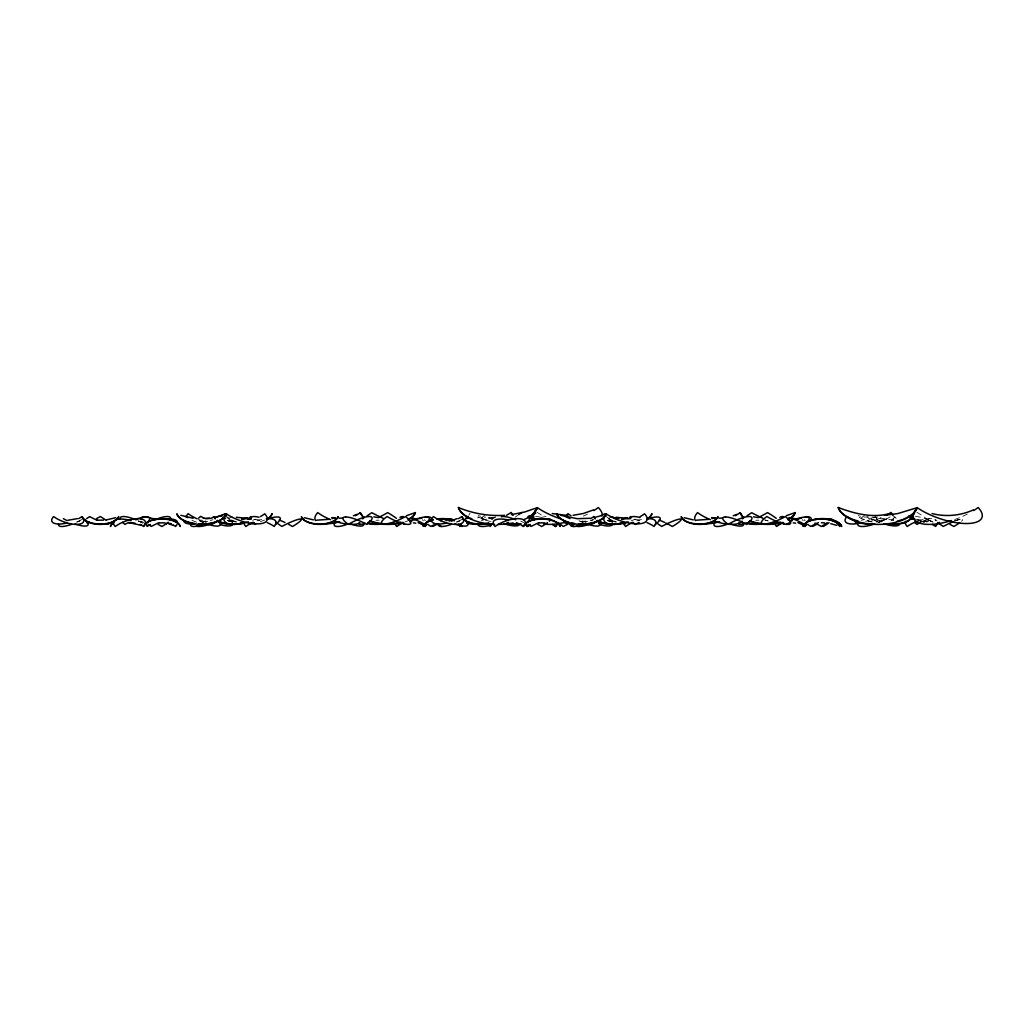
<?xml version="1.0" encoding="UTF-8"?>
<svg xmlns="http://www.w3.org/2000/svg" width="1034" height="1034" viewBox="0 0 1034 1034"><rect width="100%" height="100%" fill="white"/><g stroke="black" fill="none" stroke-linecap="round" stroke-linejoin="round"><path stroke-width="0.75" stroke-dasharray="5 3.75" d="M77.007 522.054L79.967 520.748L77.175 521.924M456.847 522.054L459.807 520.748L457.015 521.924M881.795 521.11L888.09 518.318L879.171 522.118M878.926 522.222L885.75 519.339L878.564 520.645L871.378 519.288L879.714 522.39A26.406 6.721 24.4 0 1 867.087 516.78M493.257 517.724L481.327 520.283M873.084 517.724L861.167 520.283M260.426 521.627L264.536 520.089M921.824 521.627L928.661 519.081M495.609 517.672L480.19 520.283M76.645 521.976L78.313 521.459M456.472 521.976L458.152 521.459M954.938 520.787L957.652 519.986M955.674 520.58L960.108 519.275L954.589 520.877M923.491 521.097L931.931 521.588L925.223 518.745L933.586 522.299L929.165 520.335M877.672 517.09L863.933 517.052M199.782 520.283L202.199 520.18M494.407 517.517L484.093 517.052M375.962 520.283L379.103 520.167M755.802 520.283L758.943 520.167M893.725 520.283L878.293 517.724M609.039 520.18L612.18 520.283M229.199 520.18L232.34 520.283M583.383 522.26L580.022 521.42M203.543 522.26L200.182 521.42M765.406 520.141L768.275 520.968M607.268 520.58L612.787 522.17M227.441 520.58L232.96 522.17M764.578 519.856L767.655 520.748M607.708 520.671L613.136 522.26M228.113 520.735L232.56 522.041M227.868 520.671L233.309 522.26M138.259 521.071L139.939 521.588M858.298 515.617L860.534 516.315M478.458 515.617L480.694 516.315M138.802 521.11L141.58 522.299L138.634 520.994M587.493 514.131A39.99 15.394 -20.2 0 1 583.357 516.121M405.082 521.924A18.599 7.16 -20.2 0 1 407.81 520.89M425.362 520.839A18.599 2.663 29 0 1 424.405 519.637M535.625 516.535A18.599 5.054 25.9 0 1 541.648 517.53M492.779 519.495A26.406 6.721 24.4 0 1 487.247 516.78M481.211 518.318A26.406 7.173 -25.9 0 1 484.649 515.333M490.904 521.692A26.406 10.172 20.2 0 1 476.687 516.044M468.803 515.191A26.406 9.694 -18.8 0 1 470.018 513.316M537.098 512.36A26.406 3.658 27.2 0 1 544.207 516.935M515.061 517.271A26.406 3.774 -29 0 1 517.569 515.436M495.519 516.612A18.599 6.824 -18.8 0 1 488.462 520.399M255.308 519.197A25.113 9.668 -20.2 0 1 252.606 520.348M138.478 520.942A18.599 5.054 25.9 0 1 143.597 523.618M423.423 520.839A18.599 2.663 29 0 1 422.467 519.637M140.857 521.136A18.599 8.815 -0.1 0 1 143.829 522.648M254.894 519.275A18.599 6.824 18.8 0 1 263.075 521.136M256.871 520.89A18.599 7.16 -20.2 0 1 265.001 518.9M203.052 522.441A18.599 4.731 24.4 0 1 199.084 520.632M205.572 520.942A18.599 6.824 -18.8 0 1 202.819 521.912M196.628 522.157A18.599 7.16 20.2 0 1 190.023 519.301M232.934 521.912A18.599 2.572 27.2 0 1 226.834 519.223M232.262 516.535A18.599 2.663 -29 0 1 228.436 518.641M226.278 516.444A23.989 6.114 24.4 0 1 231.603 521.343M236.334 522.183A23.989 11.994 -0.1 0 1 227.066 517.297M236.321 521.743A23.989 11.374 -0.1 0 1 227.066 517.116M213.03 519.663A23.989 8.815 -18.8 0 1 210.354 520.58M207.666 521.382A23.989 8.815 -18.8 0 1 204.99 522.054M206.373 522.131A23.989 9.241 20.2 0 1 202.367 520.903M201.035 520.425A23.989 9.241 20.2 0 1 198.412 519.378M81.983 519.417A18.599 5.054 -25.9 0 1 76.852 522.105M967.333 514.131A39.99 15.394 -20.2 0 1 954.485 519.572M805.202 520.839A18.599 2.663 29 0 1 804.245 519.637M924.693 520.606A18.599 4.731 -24.4 0 1 931.207 518.267M915.465 516.535A18.599 5.054 25.9 0 1 933.095 522.235M916.279 519.275A18.599 6.824 18.8 0 1 927.214 522.105M918.257 520.89A18.599 7.16 -20.2 0 1 936.894 520.839M954.563 521.136A18.599 2.572 -27.2 0 1 961.542 521.175M935.809 520.839A18.599 2.663 29 0 1 934.852 519.637M892.652 515.436A26.406 6.721 24.4 0 1 896.155 518.267M890.08 516.948A26.406 7.173 -25.9 0 1 876.212 523.385M861.038 518.318A26.406 7.173 -25.9 0 1 864.476 515.333M880.929 517.84A26.406 9.694 -18.8 0 1 863.519 522.609M872.205 522.067A26.406 10.172 20.2 0 1 856.527 516.044M893.544 518.137A26.406 10.172 20.2 0 1 892.794 520.399M920.893 521.136A26.406 3.658 27.2 0 1 917.869 519.986M916.938 512.36A26.406 3.658 27.2 0 1 929.32 522.597M891.256 520.399A26.406 3.774 -29 0 1 897.409 515.436M865.587 521.446A18.599 6.824 -18.8 0 0 875.359 516.612A18.599 8.815 -0.1 0 0 881.666 521.912M876.651 522.209A18.599 7.16 20.2 0 0 875.359 516.612A18.599 9.293 -0.1 0 0 881.666 522.209M635.147 519.197A25.113 9.668 -20.2 0 1 631.063 520.877M803.263 520.839A18.599 2.663 29 0 1 802.306 519.637M541.118 517.53A18.599 5.054 -25.9 0 1 547.141 516.535M520.697 521.136A18.599 8.815 -0.1 0 1 523.669 522.648M634.734 519.275A18.599 6.824 18.8 0 1 642.902 521.136M636.711 520.89A18.599 7.16 -20.2 0 1 644.841 518.9M593.8 519.417A18.599 5.054 -25.9 0 1 591.293 520.813M582.892 522.441A18.599 4.731 24.4 0 1 578.911 520.632M585.412 520.942A18.599 6.824 -18.8 0 1 582.659 521.912M612.761 521.912A18.599 2.572 27.2 0 1 606.661 519.223M612.102 516.535A18.599 2.663 -29 0 1 608.276 518.641M606.118 516.444A23.989 6.114 24.4 0 1 611.443 521.343M616.148 521.743A23.989 11.374 -0.1 0 1 613.795 520.994M612.697 520.58A23.989 11.374 -0.1 0 1 608.871 518.629M616.174 522.183A23.989 11.994 -0.1 0 1 608.884 518.9M592.857 519.663A23.989 8.815 -18.8 0 1 590.194 520.58M587.506 521.382A23.989 8.815 -18.8 0 1 584.83 522.054M586.213 522.131A23.989 9.241 20.2 0 1 582.194 520.903M461.823 519.417A18.599 5.054 -25.9 0 1 456.692 522.105M485.902 520.348A18.599 2.572 27.2 0 0 480.112 516.535A18.599 2.663 -29 0 1 477.566 517.956M924.28 522.196L918.399 520.49L924.306 522.196"/><path stroke-width="1.5" d="M593.477 509.917L583.422 513.484L573.082 515.294M973.317 509.917C960.508 515.695 945.774 517.103 932.151 513.562M221.806 515.178L215.77 517.284M353.382 515.759L356.872 514.389M733.222 515.759L736.699 514.389M840.784 511.778A39.99 18.961 0.1 0 1 838.238 507.5C853.696 513.394 871.404 518.008 887.728 514.04M408.301 519.895A27.892 13.946 -0.1 0 0 415.371 512.606L406.465 515.695M788.141 519.895A27.892 13.946 -0.1 0 0 795.198 512.606L786.292 515.695M561.32 519.055A39.99 14.683 18.8 0 1 537.37 507.642L524.587 512.024L511.339 514.661M973.692 510.55A39.99 15.394 -20.2 0 0 978.19 507.5A39.99 14.683 18.8 0 1 966.544 523.527A39.99 14.683 18.8 0 1 917.197 507.642L897.848 513.562L884.458 515.32M115.769 517.672L106.618 519.843M247.759 517.672L241.71 519.327M332.16 518.603L335.158 517.672M627.599 517.672L621.537 519.327M711.999 518.603L714.998 517.672M222.465 515.384L214.271 517.595M602.292 515.384L594.111 517.595M77.395 518.641L67.792 520.283M454.857 519.365L457.222 518.641M329.109 519.327L316.598 520.18M708.936 519.327L696.438 520.18M205.869 518.706L210.083 518.293M589.923 518.293L577.218 518.68L560.635 515.307M248.858 518.68L242.305 518.706M628.698 518.68L622.145 518.706M209.566 518.344L203.297 518.331M338.984 518.215L342.629 518.06M718.824 518.215L722.469 518.06M103.49 520.167L97.209 520.18M158.835 522.868L165.117 522.881M504.618 515.32C488.875 516.302 472.939 513.601 458.398 507.5A39.99 18.961 0.1 0 0 471.931 518.952M538.662 522.868L544.944 522.881M628.271 518.473L616.186 517.284M248.431 518.473L236.347 517.284M128.798 522.765L135.066 523.165M821.423 522.765L824.563 522.881M567.873 515.527L552.311 513.562M129.405 522.765L141.335 525.324M793.22 522.868L795.637 523.165M413.393 522.868L415.81 523.165M711.56 517.569L715.192 518.047M331.733 517.569L335.352 518.047M753.618 516.845L758.258 517.607M693.31 519.869L684.146 517.724M373.778 516.845L378.431 517.607M313.47 519.869L304.306 517.724M193.164 518.254L180.808 515.307M168.232 523.191L171.334 523.721M615.644 517.595L618.888 518.293M830.793 523.721L836.842 525.375M168.581 523.721L173.26 525.375M570.018 518.603L565.443 516.535M185.603 516.535L187.865 517.672M525.802 524.341L527.004 526.435A18.599 6.824 -18.8 0 1 530.274 524.445M145.962 524.341L147.164 526.435A18.599 6.824 -18.8 0 1 150.434 524.445M602.46 515.669A39.99 14.683 18.8 0 0 598.35 507.5A39.99 15.394 -20.2 0 1 593.865 510.55M565.753 522.196A39.99 15.394 -20.2 0 1 557.171 523.837M555.529 524.031A39.99 15.394 -20.2 0 1 543.962 524.07M534.578 519.675A39.99 15.394 -20.2 0 1 537.37 507.642A39.99 19.995 0.1 0 1 523.786 519.675M537.37 507.642A39.99 18.961 0.1 0 1 532.743 513.924M530.196 515.798A39.99 18.961 0.1 0 1 527.844 517.181M513.135 522.92A39.99 19.995 0.1 0 1 497.832 524.406M494.704 524.341A39.99 19.995 0.1 0 1 458.398 507.5M425.31 517.194A18.599 4.731 -24.4 0 1 430.48 520.541M419.507 518.654A18.599 4.731 -24.4 0 1 421.975 517.918M401.929 517.569A18.599 5.054 25.9 0 1 403.04 516.806M411.041 517.53A18.599 5.054 25.9 0 1 417.387 519.766M395.35 524.509A18.599 6.824 18.8 0 0 396.785 526.5A18.599 7.16 -20.2 0 1 403.764 522.493M418.098 522.648A18.599 6.824 18.8 0 1 425.155 526.435A18.599 7.16 -20.2 0 0 426.538 524.341M411.946 519.663A18.599 7.16 -20.2 0 1 418.421 518.667M425.155 526.435A18.599 8.815 0.1 0 1 426.344 524.445M439.192 519.275A18.599 8.815 0.1 0 1 454.443 520.748M460.686 524.509A18.599 8.815 0.1 0 1 461.888 526.5A18.599 9.293 0.1 0 0 460.699 524.406M449.661 519.275A18.599 2.572 -27.2 0 1 451.082 521.175M432.845 526.435A18.599 2.572 -27.2 0 1 436.723 524.445M439.204 518.887A18.599 9.293 0.1 0 1 454.456 520.438M532.342 518.784A18.599 5.054 25.9 0 1 533.66 516.806M532.807 519.042A18.599 6.824 18.8 0 1 535.185 519.146M552.492 524.445A18.599 6.824 18.8 0 1 555.762 526.435A18.599 7.16 -20.2 0 0 557.158 524.341M527.405 526.5A18.599 7.16 -20.2 0 1 529.486 525.091M567.343 524.445A18.599 2.572 -27.2 0 0 563.452 526.435A18.599 2.663 29 0 1 557.778 522.441M570.238 524.406A18.599 2.663 29 0 1 574.064 526.5M519.533 524.587A26.406 6.721 24.4 0 1 503.985 523.799M491.072 525.091A26.406 7.173 -25.9 0 1 477.863 523.32M506.466 515.281A26.406 9.694 -18.8 0 0 511.119 512.45A26.406 10.172 20.2 0 1 513.084 515.436M532.988 517.84A26.406 3.658 27.2 0 1 528.917 515.953M535.754 513.122A26.406 3.774 -29 0 1 531.67 515.346M518.616 514.712A26.406 3.774 -29 0 1 522.028 512.45M476.209 523.76A18.599 6.824 -18.8 0 1 467.187 523.023M465.727 518.538A18.599 6.824 -18.8 0 1 467.161 516.535A18.599 7.16 20.2 0 0 469.242 517.956M493.011 524.16A18.599 7.16 20.2 0 1 483.666 523.682M531.062 518.538A18.599 8.815 -0.1 0 0 532.251 516.535A18.599 9.293 -0.1 0 1 531.062 518.641M518.228 523.747A18.599 8.815 -0.1 0 1 506.776 523.346M521.02 523.682A18.599 9.293 -0.1 0 1 506.789 523.708M260.361 516.625A25.113 9.668 -20.2 0 0 264.717 513.782A25.113 9.216 18.8 0 1 257.414 523.863A25.113 9.216 18.8 0 1 226.433 513.885A25.113 12.55 0.1 0 1 201.604 524.406A25.113 12.55 0.1 0 1 176.84 513.782A25.113 11.904 0.1 0 0 190.243 522.545M248.444 521.834A25.113 9.668 -20.2 0 1 224.559 516.716M225.037 515.798A25.113 9.668 -20.2 0 1 226.433 513.885A25.113 11.904 0.1 0 1 208.907 523.359M204.577 523.786A25.113 11.904 0.1 0 1 198.683 523.773M194.353 523.333A25.113 11.904 0.1 0 1 191.574 522.842M136.669 519.081A18.599 4.731 -24.4 0 1 149.103 517.478A18.599 4.731 -24.4 0 1 144.799 524.341A18.599 9.293 0.1 0 1 164.173 518.706A18.599 9.293 0.1 0 1 180.33 526.5A18.599 8.815 0.1 0 0 161.976 519.042A18.599 8.815 0.1 0 0 143.597 526.435A18.599 6.824 18.8 0 0 140.327 524.445M128.707 522.416A18.599 4.731 -24.4 0 0 124.959 524.406A18.599 5.054 25.9 0 1 122.542 522.299M120.177 518.784A18.599 5.054 25.9 0 1 135.842 519.766M131.072 520.709A18.599 6.824 18.8 0 0 115.239 526.5A18.599 7.16 -20.2 0 1 138.026 518.641A18.599 7.16 -20.2 0 1 143.597 526.435M167.689 522.7A18.599 2.572 -27.2 0 1 161.899 526.5A18.599 2.663 29 0 0 158.073 524.406M159.003 522.648A18.599 2.572 -27.2 0 0 151.287 526.435A18.599 2.663 29 0 1 148.146 524.341M168.115 519.275A18.599 2.572 -27.2 0 1 170.532 520.024M413.639 520.063A18.599 4.731 -24.4 0 1 428.296 517.271A18.599 4.731 -24.4 0 1 424.418 524.341L423.216 526.435A18.599 8.815 0.1 0 1 433.156 519.986M409.632 521.782A18.599 4.731 -24.4 0 1 412.308 520.606M404.578 524.406A18.599 5.054 25.9 0 1 402.148 522.299M399.99 517.569A18.599 5.054 25.9 0 1 403.079 516.535M410.304 517.892A18.599 5.054 25.9 0 1 424.418 524.341A18.599 9.293 0.1 0 1 433.168 519.637M437.266 518.887A18.599 9.293 0.1 0 1 452.517 520.438M458.76 524.406A18.599 9.293 0.1 0 1 459.949 526.5A18.599 8.815 0.1 0 0 458.76 524.509M437.253 519.275A18.599 8.815 0.1 0 1 452.504 520.748M447.722 519.275A18.599 2.572 -27.2 0 1 449.157 521.175M434.784 524.445A18.599 2.572 -27.2 0 0 430.907 526.435A18.599 2.663 29 0 1 427.766 524.341M437.692 524.406A18.599 2.663 29 0 1 441.518 526.5M141.063 519.029A18.599 4.731 24.4 0 1 154.105 519.081M168.232 522.299A18.599 5.054 -25.9 0 1 165.802 524.406M154.932 519.766A18.599 5.054 -25.9 0 1 170.584 518.784M176.969 524.509A18.599 6.824 -18.8 0 1 175.534 526.5A18.599 7.16 20.2 0 0 173.441 525.091M170.119 519.042A18.599 6.824 -18.8 0 1 177.447 522.7M113.766 522.7A18.599 8.815 -0.1 0 0 110.431 526.5A18.599 9.293 -0.1 0 1 113.753 522.493M133.115 518.887A18.599 9.293 -0.1 0 1 137.212 519.637M152.748 518.641A18.599 7.16 20.2 0 1 159.016 519.365M267.276 519.081A18.599 4.731 -24.4 0 1 279.71 517.478A18.599 4.731 -24.4 0 1 275.406 524.341M255.566 524.406A18.599 5.054 25.9 0 1 253.149 522.299M250.797 518.784A18.599 5.054 25.9 0 1 258.939 517.233M243.934 522.7A18.599 6.824 18.8 0 0 245.846 526.5A18.599 7.16 -20.2 0 1 252.813 522.493M248.199 519.301A18.599 6.824 18.8 0 1 251.262 519.042M267.16 522.648A18.599 6.824 18.8 0 1 274.217 526.435A18.599 7.16 -20.2 0 0 266.255 518.758M276.22 522.441A18.599 2.663 29 0 0 281.894 526.435A18.599 2.572 -27.2 0 1 300.416 519.042A18.599 2.572 -27.2 0 1 292.519 526.5A18.599 2.663 29 0 0 288.693 524.406M279.296 520.024A18.599 2.663 29 0 1 284.919 522.493M217.631 520.697A18.599 4.731 24.4 0 1 207.033 523.967M203.582 524.303A18.599 5.054 -25.9 0 1 190.553 524.264M215.356 518.706A18.599 7.16 20.2 0 0 213.973 516.612A18.599 6.824 -18.8 0 1 210.69 518.603M194.65 523.76A18.599 6.824 -18.8 0 1 183.69 520.348M215.266 522.209A18.599 7.16 20.2 0 1 202.121 523.682M240.896 523.023A18.599 2.572 27.2 0 1 238.479 523.76M225.541 518.603A18.599 2.572 27.2 0 1 222.943 517.284M363.697 524.018A18.599 4.731 24.4 0 1 350.655 523.967M347.217 524.303A18.599 5.054 -25.9 0 1 334.913 522.648M380.305 523.747A18.599 8.815 -0.1 0 1 367.535 523.062M383.084 523.682A18.599 9.293 -0.1 0 1 367.548 523.411M384.609 523.747A18.599 2.572 27.2 0 1 382.102 523.76M362.146 518.706A18.599 2.663 -29 0 1 364.175 517.323M232.598 523.294A23.989 6.114 24.4 0 1 220.63 524.729M204.28 518.305A23.989 6.114 24.4 0 1 200.686 516.354A23.989 6.514 -25.9 0 0 198.489 518.189M210.109 524.109A23.989 6.514 -25.9 0 1 196.214 526.164M267.819 518.564A23.989 11.374 -0.1 0 0 272.11 513.652A23.989 11.994 -0.1 0 1 267.832 518.822M254.028 522.946A23.989 11.374 -0.1 0 1 251.249 523.191M220.513 516.315A23.989 8.815 -18.8 0 0 224.74 513.743A23.989 9.241 20.2 0 1 226.058 515.565M186.288 516.224A23.989 8.815 -18.8 0 1 188.136 513.652A23.989 9.241 20.2 0 0 197.132 518.822M224.507 522.519A23.989 9.241 20.2 0 1 221.496 523.475M254.041 523.45A23.989 11.994 -0.1 0 1 248.457 523.799M242.861 523.475A23.989 11.994 -0.1 0 1 240.159 523.075M364.058 517.543A27.892 13.222 -0.1 0 1 360.271 512.709A27.892 10.25 -18.8 0 1 355.36 515.695M339.798 521.769A27.892 10.25 -18.8 0 1 325.839 523.799M315.603 520.606A27.892 10.25 -18.8 0 1 317.722 512.606A27.892 10.741 20.2 0 0 330.57 519.65M360.013 522.92A27.892 10.741 20.2 0 1 334.253 521.033M360.271 512.709A27.892 10.741 20.2 0 1 363.012 518.706M415.371 512.606A27.892 13.222 -0.1 0 1 408.288 519.52M400.481 522.338A27.892 13.222 -0.1 0 1 387.828 523.799M381.326 523.45A27.892 13.222 -0.1 0 1 369.733 520.671M400.494 522.868A27.892 13.946 -0.1 0 1 369.745 521.11M400.662 522.338A27.892 3.865 27.2 0 1 397.043 523.45M383.368 518.396A27.892 3.865 27.2 0 1 371.801 512.709A27.892 3.981 -29 0 0 367.096 515.863M396.41 518.318A27.892 3.865 27.2 0 0 387.724 512.606A27.892 3.981 -29 0 1 379.129 517.246M371.051 521.033A27.892 3.981 -29 0 1 368.66 522.028M365.131 523.32A27.892 3.981 -29 0 1 359.147 522.92M249.504 518.538A18.599 8.815 -0.1 0 0 250.693 516.535A18.599 9.293 -0.1 0 1 249.504 518.641M236.67 523.747A18.599 8.815 -0.1 0 1 217.295 520.399M215.162 518.603A18.599 8.815 -0.1 0 1 213.973 516.612M243.274 522.609A18.599 9.293 -0.1 0 1 240.78 523.372M239.461 523.682A18.599 9.293 -0.1 0 1 217.308 520.606M75.043 523.967A18.599 4.731 24.4 0 0 87.476 525.569A18.599 4.731 24.4 0 0 83.172 518.706A18.599 9.293 -0.1 0 0 114.49 521.123M67.094 520.632A18.599 4.731 24.4 0 1 63.332 518.641M115.394 520.554A18.599 9.293 -0.1 0 0 118.703 516.535A18.599 8.815 -0.1 0 1 100.35 524.005A18.599 8.815 -0.1 0 1 81.983 516.612A18.599 6.824 -18.8 0 1 78.7 518.603M71.592 524.303A18.599 5.054 -25.9 0 1 58.563 524.264M66.667 523.062A18.599 6.824 -18.8 0 1 53.613 516.535A18.599 7.16 20.2 0 0 76.4 524.406A18.599 7.16 20.2 0 0 81.983 516.612M108.906 523.023A18.599 2.572 27.2 0 1 106.489 523.76M97.377 520.399A18.599 2.572 27.2 0 1 89.661 516.612A18.599 2.663 -29 0 0 86.533 518.706M106.075 520.348A18.599 2.572 27.2 0 0 100.285 516.535A18.599 2.663 -29 0 1 96.459 518.641M89.17 522.157A18.599 2.663 -29 0 1 87.063 523.023M951.526 520.554A39.99 15.394 -20.2 0 1 917.197 507.642A39.99 19.995 0.1 0 1 877.672 524.406A39.99 19.995 0.1 0 1 838.238 507.5M917.197 507.642A39.99 18.961 0.1 0 1 910.036 515.798M908.899 516.496A39.99 18.961 0.1 0 1 903.651 519.055M902.436 519.52A39.99 18.961 0.1 0 1 897.215 521.162M858.194 521.084A39.99 18.961 0.1 0 1 841.754 512.799M805.137 517.194A18.599 4.731 -24.4 0 1 810.32 520.541M786.344 524.406A18.599 4.731 -24.4 0 1 790.105 522.416M798.054 519.081A18.599 4.731 -24.4 0 1 801.815 517.918M781.769 517.569A18.599 5.054 25.9 0 1 782.88 516.806M790.881 517.53A18.599 5.054 25.9 0 1 797.227 519.766M775.19 524.509A18.599 6.824 18.8 0 0 776.624 526.5A18.599 7.16 -20.2 0 1 783.591 522.493M797.938 522.648A18.599 6.824 18.8 0 1 804.995 526.435A18.599 7.16 -20.2 0 0 806.378 524.341M791.786 519.663A18.599 7.16 -20.2 0 1 798.261 518.667M804.995 526.435A18.599 8.815 0.1 0 1 806.184 524.445M819.018 519.275A18.599 8.815 0.1 0 1 841.715 526.5A18.599 9.293 0.1 0 0 814.934 519.637M829.074 522.7A18.599 2.572 -27.2 0 1 823.284 526.5M812.672 526.435A18.599 2.572 -27.2 0 1 816.563 524.445M829.501 519.275A18.599 2.572 -27.2 0 1 831.918 520.024M939.273 522.351A18.599 4.731 -24.4 0 1 936.804 524.341M920.712 522.416A18.599 4.731 -24.4 0 0 916.964 524.406A18.599 5.054 25.9 0 1 914.534 522.299M912.182 518.784A18.599 5.054 25.9 0 1 913.487 516.806M905.823 521.175A18.599 6.824 18.8 0 0 907.232 526.5A18.599 7.16 -20.2 0 1 918.257 520.89M909.584 519.301A18.599 6.824 18.8 0 1 915.025 519.146M932.332 524.445A18.599 6.824 18.8 0 1 935.602 526.435A18.599 7.16 -20.2 0 0 936.985 524.341M959.694 522.7A18.599 2.572 -27.2 0 1 953.904 526.5A18.599 2.663 29 0 0 950.078 524.406M953.426 521.601A18.599 2.572 -27.2 0 0 943.292 526.435A18.599 2.663 29 0 1 937.618 522.441M899.373 524.587A26.406 6.721 24.4 0 1 883.824 523.799M874.842 523.863A26.406 7.173 -25.9 0 1 857.69 523.32M886.306 515.281A26.406 9.694 -18.8 0 0 890.946 512.45A26.406 10.172 20.2 0 1 892.924 515.436M862.175 522.765A26.406 9.694 -18.8 0 1 855.351 522.79M912.815 517.84A26.406 3.658 27.2 0 1 908.757 515.953M914.224 513.872A26.406 3.774 -29 0 1 908.796 516.741M860.055 523.062A18.599 6.824 -18.8 0 1 846.988 516.535A18.599 7.16 20.2 0 0 872.851 524.16M889.395 523.76A18.599 8.815 -0.1 0 0 912.091 516.535A18.599 9.293 -0.1 0 1 886.629 523.708M640.201 516.625A25.113 9.668 -20.2 0 0 644.557 513.782A25.113 9.216 18.8 0 1 637.254 523.863A25.113 9.216 18.8 0 1 606.26 513.885A25.113 12.55 0.1 0 1 581.444 524.406A25.113 12.55 0.1 0 1 556.68 513.782A25.113 11.904 0.1 0 0 568.79 522.209M628.284 521.834A25.113 9.668 -20.2 0 1 606.26 513.885A25.113 11.904 0.1 0 1 588.734 523.359M584.404 523.786A25.113 11.904 0.1 0 1 578.51 523.773M574.18 523.333A25.113 11.904 0.1 0 1 571.401 522.842M528.271 517.181A18.599 4.731 -24.4 0 1 527.094 522.351M504.799 524.406A18.599 4.731 -24.4 0 1 508.547 522.416M501.322 516.806A18.599 5.054 25.9 0 1 515.669 519.766M508.133 519.986A18.599 6.824 18.8 0 0 495.066 526.5A18.599 7.16 -20.2 0 1 517.853 518.641A18.599 7.16 -20.2 0 1 523.437 526.435A18.599 8.815 0.1 0 1 541.803 519.042A18.599 8.815 0.1 0 1 560.169 526.5A18.599 9.293 0.1 0 0 546.159 518.9A18.599 9.293 0.1 0 0 526.771 522.441M516.38 522.648A18.599 6.824 18.8 0 1 523.437 526.435M547.942 519.275A18.599 2.572 -27.2 0 1 549.377 521.175M547.529 522.7A18.599 2.572 -27.2 0 1 541.738 526.5A18.599 2.663 29 0 0 537.913 524.406M538.843 522.648A18.599 2.572 -27.2 0 0 531.127 526.435A18.599 2.663 29 0 1 527.986 524.341M796.115 519.081A18.599 4.731 -24.4 0 1 808.549 517.478A18.599 4.731 -24.4 0 1 804.245 524.341L803.056 526.435A18.599 8.815 0.1 0 1 821.423 519.042A18.599 8.815 0.1 0 1 839.776 526.5A18.599 9.293 0.1 0 0 823.62 518.706A18.599 9.293 0.1 0 0 804.245 524.341A18.599 5.054 25.9 0 0 788.942 517.53M789.472 521.782A18.599 4.731 -24.4 0 1 792.134 520.606M784.405 524.406A18.599 5.054 25.9 0 1 781.988 522.299M779.83 517.569A18.599 5.054 25.9 0 1 782.906 516.535M827.148 522.7A18.599 2.572 -27.2 0 1 821.358 526.5A18.599 2.663 29 0 0 814.986 523.101M818.45 522.648A18.599 2.572 -27.2 0 0 810.734 526.435A18.599 2.663 29 0 1 807.606 524.341M827.562 519.275A18.599 2.572 -27.2 0 1 829.979 520.024M527.896 517.388A18.599 4.731 24.4 0 1 533.932 519.081M525.802 524.445A18.599 8.815 -0.1 0 1 527.004 526.435A18.599 7.16 20.2 0 1 525.608 524.341M556.796 524.509A18.599 6.824 -18.8 0 1 555.361 526.5A18.599 7.16 20.2 0 0 553.28 525.091M532.575 518.641A18.599 7.16 20.2 0 1 534.953 518.758M647.116 519.081A18.599 4.731 -24.4 0 1 659.55 517.478A18.599 4.731 -24.4 0 1 655.246 524.341M639.167 522.416A18.599 4.731 -24.4 0 0 635.406 524.406A18.599 5.054 25.9 0 1 632.989 522.299M630.637 518.784A18.599 5.054 25.9 0 1 639.93 517.53M623.773 522.7A18.599 6.824 18.8 0 0 625.686 526.5A18.599 7.16 -20.2 0 1 632.653 522.493M646.987 522.648A18.599 6.824 18.8 0 1 654.044 526.435A18.599 7.16 -20.2 0 0 648.473 518.641M656.06 522.441A18.599 2.663 29 0 0 661.734 526.435A18.599 2.572 -27.2 0 1 680.243 519.042A18.599 2.572 -27.2 0 1 672.346 526.5A18.599 2.663 29 0 0 665.986 523.101M659.136 520.024A18.599 2.663 29 0 1 664.746 522.493M597.471 520.697A18.599 4.731 24.4 0 1 586.873 523.967M583.422 524.303A18.599 5.054 -25.9 0 1 570.38 524.264M595.196 518.706A18.599 7.16 20.2 0 0 593.8 516.612A18.599 6.824 -18.8 0 1 590.53 518.603M574.49 523.76A18.599 6.824 -18.8 0 1 563.53 520.348M595.106 522.209A18.599 7.16 20.2 0 1 581.948 523.682M620.736 523.023A18.599 2.572 27.2 0 1 618.319 523.76M612.102 516.535A18.599 2.572 27.2 0 1 615.308 518.538M600.987 522.157A18.599 2.663 -29 0 1 598.893 523.023M742.761 522.506A18.599 4.731 24.4 0 1 730.495 523.967M727.044 524.303A18.599 5.054 -25.9 0 1 714.74 522.648M760.132 523.747A18.599 8.815 -0.1 0 1 747.362 523.062M762.924 523.682A18.599 9.293 -0.1 0 1 747.375 523.411M764.449 523.747A18.599 2.572 27.2 0 1 761.942 523.76M741.973 518.706A18.599 2.663 -29 0 1 744.015 517.323M612.438 523.294A23.989 6.114 24.4 0 1 600.47 524.729M589.936 524.109A23.989 6.514 -25.9 0 1 576.041 526.164M647.659 518.564A23.989 11.374 -0.1 0 0 651.95 513.652A23.989 11.994 -0.1 0 1 647.672 518.822M625.454 523.204A23.989 11.374 -0.1 0 1 622.675 522.971M604.567 513.743A23.989 8.815 -18.8 0 1 601.465 515.682M566.128 516.224A23.989 8.815 -18.8 0 1 567.976 513.652A23.989 9.241 20.2 0 0 571.039 515.707M625.467 523.721A23.989 11.994 -0.1 0 1 619.986 523.075M604.347 522.519A23.989 9.241 20.2 0 1 598.776 523.76M735.2 515.695A27.892 10.25 -18.8 0 0 740.111 512.709A27.892 13.222 -0.1 0 0 743.898 517.543M719.638 521.769A27.892 10.25 -18.8 0 1 705.679 523.799M695.43 520.606A27.892 10.25 -18.8 0 1 697.562 512.606A27.892 10.741 20.2 0 0 710.41 519.65M742.05 521.11A27.892 10.741 20.2 0 1 714.093 521.033M742.851 518.706A27.892 10.741 20.2 0 0 740.111 512.709A27.892 13.946 -0.1 0 0 741.145 514.842M795.198 512.606A27.892 13.222 -0.1 0 1 788.128 519.52M780.321 522.338A27.892 13.222 -0.1 0 1 767.667 523.799M761.166 523.45A27.892 13.222 -0.1 0 1 749.56 520.671M780.334 522.868A27.892 13.946 -0.1 0 1 749.572 521.11M780.502 522.338A27.892 3.865 27.2 0 1 774.531 522.816M763.208 518.396A27.892 3.865 27.2 0 1 751.64 512.709A27.892 3.981 -29 0 0 746.936 515.863M776.25 518.318A27.892 3.865 27.2 0 0 767.564 512.606A27.892 3.981 -29 0 1 758.956 517.246M750.891 521.033A27.892 3.981 -29 0 1 748.5 522.028M746.302 522.868A27.892 3.981 -29 0 1 738.987 522.92M629.344 518.538A18.599 8.815 -0.1 0 0 630.533 516.535A18.599 9.293 -0.1 0 1 629.344 518.641M616.51 523.747A18.599 8.815 -0.1 0 1 597.135 520.399M595.002 518.603A18.599 8.815 -0.1 0 1 593.8 516.612M623.114 522.609A18.599 9.293 -0.1 0 1 597.148 520.606M454.882 523.967A18.599 4.731 24.4 0 0 467.316 525.569A18.599 4.731 24.4 0 0 463.012 518.706A18.599 9.293 -0.1 0 0 488.63 523.372M446.934 520.632A18.599 4.731 24.4 0 1 443.172 518.641A18.599 5.054 -25.9 0 0 440.755 520.748M451.431 524.303A18.599 5.054 -25.9 0 1 438.403 524.264M488.617 523.023A18.599 8.815 -0.1 0 1 461.81 516.612A18.599 6.824 -18.8 0 1 458.54 518.603M446.507 523.062A18.599 6.824 -18.8 0 1 433.453 516.535A18.599 7.16 20.2 0 0 456.24 524.406A18.599 7.16 20.2 0 0 461.81 516.612M488.836 523.747A18.599 2.572 27.2 0 1 486.329 523.76M468.997 522.157A18.599 2.663 -29 0 1 466.903 523.023M466.36 518.706A18.599 2.663 -29 0 1 468.402 517.323M345.627 516.948A18.599 4.382 25.1 0 0 348.393 524.341A18.599 4.679 -26.5 0 1 369.332 516.535A18.599 4.679 -26.5 0 1 366.747 524.406A18.599 4.382 25.1 0 0 345.627 516.948M384.364 524.005A18.599 4.433 -24.9 0 0 405.496 516.612A18.599 4.627 26.6 0 1 408.042 524.406A18.599 4.627 26.6 0 1 387.117 516.535A18.599 4.433 -24.9 0 0 384.364 524.005M319.739 524.005A18.599 8.815 -0.1 0 0 338.092 516.535A18.599 9.293 -0.1 0 1 319.752 524.406A18.599 9.293 -0.1 0 1 301.372 516.612A18.599 8.815 -0.1 0 0 319.739 524.005M725.467 516.948A18.599 4.382 25.1 0 0 728.233 524.341A18.599 4.679 -26.5 0 1 749.159 516.535A18.599 4.679 -26.5 0 1 746.587 524.406A18.599 4.382 25.1 0 0 725.467 516.948M764.191 524.005A18.599 4.433 -24.9 0 0 785.323 516.612A18.599 4.627 26.6 0 1 787.869 524.406A18.599 4.627 26.6 0 1 766.944 516.535A18.599 4.433 -24.9 0 0 764.191 524.005M491.46 524.509A18.599 8.815 -0.1 0 0 490.271 526.5A18.599 9.293 -0.1 0 1 491.46 524.406M699.579 524.005A18.599 8.815 -0.1 0 0 717.932 516.535A18.599 9.293 -0.1 0 1 699.591 524.406A18.599 9.293 -0.1 0 1 681.199 516.612A18.599 8.815 -0.1 0 0 699.579 524.005"/></g></svg>
